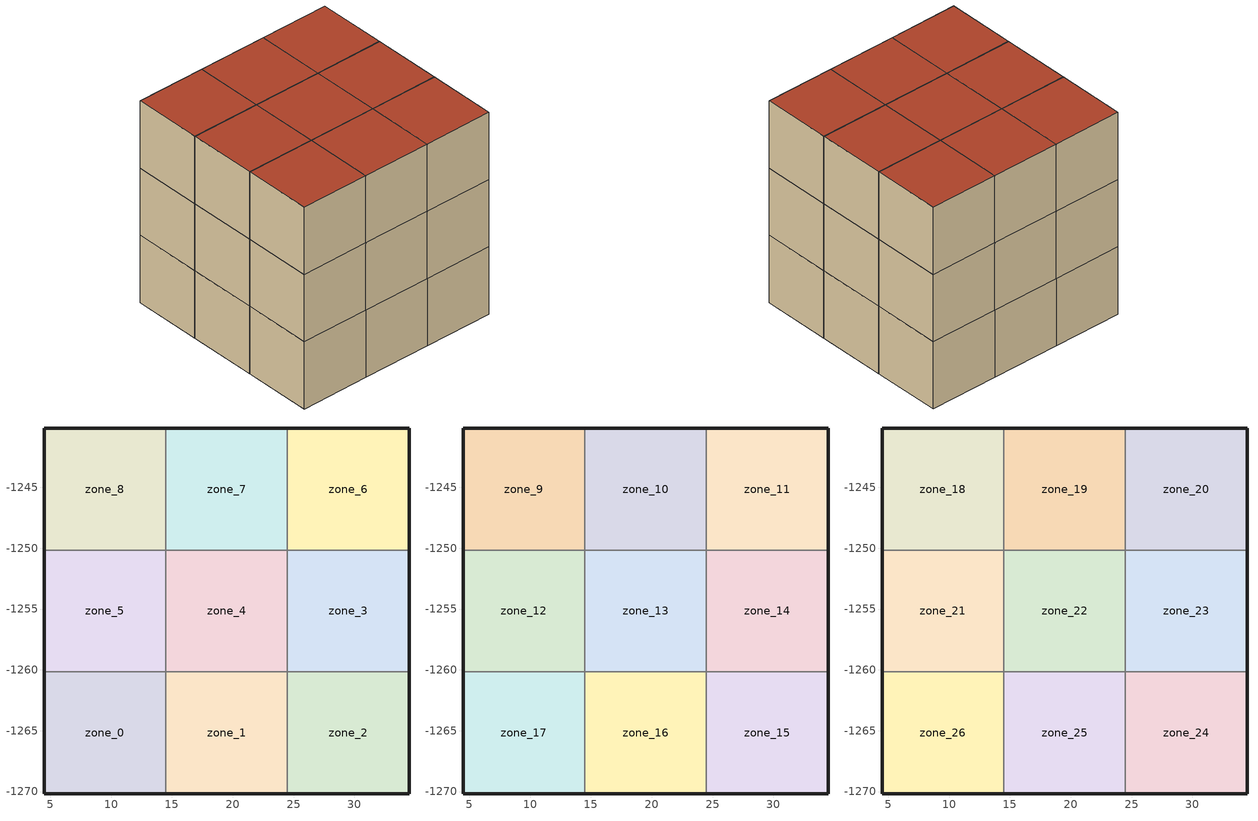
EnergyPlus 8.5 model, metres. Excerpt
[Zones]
zone_0
 floor ground (Interior Floor): 4.48,-1270.16 4.48,-1260.16 14.48,-1260.16 14.48,-1270.16 z0
 wall outside (Exterior Wall): 4.48,-1260.16 4.48,-1270.16 14.48,-1270.16 z0:10
 wall to zone_1 (Interior Wall): 14.48,-1270.16 14.48,-1260.16 z0:10
 wall to zone_5 (Interior Wall): 14.48,-1260.16 4.48,-1260.16 z0:10
zone_1
 floor ground (Interior Floor): 14.48,-1270.16 14.48,-1260.16 24.48,-1260.16 24.48,-1270.16 z0
 wall outside (Exterior Wall): 14.48,-1270.16 24.48,-1270.16 z0:10
 wall to zone_2 (Interior Wall): 24.48,-1270.16 24.48,-1260.16 z0:10
 wall to zone_4 (Interior Wall): 24.48,-1260.16 14.48,-1260.16 z0:10
zone_2
 floor ground (Interior Floor): 24.48,-1270.16 24.48,-1260.16 34.48,-1260.16 34.48,-1270.16 z0
 wall outside (Exterior Wall): 24.48,-1270.16 34.48,-1270.16 34.48,-1260.16 z0:10
 wall to zone_3 (Interior Wall): 34.48,-1260.16 24.48,-1260.16 z0:10
zone_3
 floor ground (Interior Floor): 24.48,-1260.16 24.48,-1250.16 34.48,-1250.16 34.48,-1260.16 z0
 wall outside (Exterior Wall): 34.48,-1260.16 34.48,-1250.16 z0:10
 wall to zone_6 (Interior Wall): 34.48,-1250.16 24.48,-1250.16 z0:10
 wall to zone_4 (Interior Wall): 24.48,-1250.16 24.48,-1260.16 z0:10
zone_4
 floor ground (Interior Floor): 14.48,-1260.16 14.48,-1250.16 24.48,-1250.16 24.48,-1260.16 z0
 wall to zone_7 (Interior Wall): 24.48,-1250.16 14.48,-1250.16 z0:10
 wall to zone_5 (Interior Wall): 14.48,-1250.16 14.48,-1260.16 z0:10
zone_5
 floor ground (Interior Floor): 4.48,-1260.16 4.48,-1250.16 14.48,-1250.16 14.48,-1260.16 z0
 wall outside (Exterior Wall): 4.48,-1250.16 4.48,-1260.16 z0:10
 wall to zone_8 (Interior Wall): 14.48,-1250.16 4.48,-1250.16 z0:10
zone_6
 floor ground (Interior Floor): 24.48,-1250.16 24.48,-1240.16 34.48,-1240.16 34.48,-1250.16 z0
 wall outside (Exterior Wall): 34.48,-1250.16 34.48,-1240.16 24.48,-1240.16 z0:10
 wall to zone_7 (Interior Wall): 24.48,-1240.16 24.48,-1250.16 z0:10
zone_7
 floor ground (Interior Floor): 14.48,-1250.16 14.48,-1240.16 24.48,-1240.16 24.48,-1250.16 z0
 wall outside (Exterior Wall): 24.48,-1240.16 14.48,-1240.16 z0:10
 wall to zone_8 (Interior Wall): 14.48,-1240.16 14.48,-1250.16 z0:10
zone_8
 floor ground (Interior Floor): 4.48,-1250.16 4.48,-1240.16 14.48,-1240.16 14.48,-1250.16 z0
 wall outside (Exterior Wall): 14.48,-1240.16 4.48,-1240.16 4.48,-1250.16 z0:10
zone_9
 floor to zone_8 (Interior Floor): 4.48,-1250.16 4.48,-1240.16 14.48,-1240.16 14.48,-1250.16 z10
 wall outside (Exterior Wall): 14.48,-1240.16 4.48,-1240.16 4.48,-1250.16 z10:20
 wall to zone_12 (Interior Wall): 4.48,-1250.16 14.48,-1250.16 z10:20
 wall to zone_10 (Interior Wall): 14.48,-1250.16 14.48,-1240.16 z10:20
zone_10
 floor to zone_7 (Interior Floor): 14.48,-1250.16 14.48,-1240.16 24.48,-1240.16 24.48,-1250.16 z10
 wall outside (Exterior Wall): 24.48,-1240.16 14.48,-1240.16 z10:20
 wall to zone_13 (Interior Wall): 14.48,-1250.16 24.48,-1250.16 z10:20
 wall to zone_11 (Interior Wall): 24.48,-1250.16 24.48,-1240.16 z10:20
zone_11
 floor to zone_6 (Interior Floor): 24.48,-1250.16 24.48,-1240.16 34.48,-1240.16 34.48,-1250.16 z10
 wall outside (Exterior Wall): 34.48,-1250.16 34.48,-1240.16 24.48,-1240.16 z10:20
 wall to zone_14 (Interior Wall): 24.48,-1250.16 34.48,-1250.16 z10:20
zone_12
 floor to zone_5 (Interior Floor): 4.48,-1260.16 4.48,-1250.16 14.48,-1250.16 14.48,-1260.16 z10
 wall outside (Exterior Wall): 4.48,-1250.16 4.48,-1260.16 z10:20
 wall to zone_17 (Interior Wall): 4.48,-1260.16 14.48,-1260.16 z10:20
 wall to zone_13 (Interior Wall): 14.48,-1260.16 14.48,-1250.16 z10:20
zone_13
 floor to zone_4 (Interior Floor): 14.48,-1260.16 14.48,-1250.16 24.48,-1250.16 24.48,-1260.16 z10
 wall to zone_16 (Interior Wall): 14.48,-1260.16 24.48,-1260.16 z10:20
 wall to zone_14 (Interior Wall): 24.48,-1260.16 24.48,-1250.16 z10:20
zone_14
 floor to zone_3 (Interior Floor): 24.48,-1260.16 24.48,-1250.16 34.48,-1250.16 34.48,-1260.16 z10
 wall outside (Exterior Wall): 34.48,-1260.16 34.48,-1250.16 z10:20
 wall to zone_15 (Interior Wall): 24.48,-1260.16 34.48,-1260.16 z10:20
zone_15
 floor to zone_2 (Interior Floor): 24.48,-1270.16 24.48,-1260.16 34.48,-1260.16 34.48,-1270.16 z10
 wall outside (Exterior Wall): 24.48,-1270.16 34.48,-1270.16 34.48,-1260.16 z10:20
 wall to zone_16 (Interior Wall): 24.48,-1260.16 24.48,-1270.16 z10:20
zone_16
 floor to zone_1 (Interior Floor): 14.48,-1270.16 14.48,-1260.16 24.48,-1260.16 24.48,-1270.16 z10
 wall outside (Exterior Wall): 14.48,-1270.16 24.48,-1270.16 z10:20
 wall to zone_17 (Interior Wall): 14.48,-1260.16 14.48,-1270.16 z10:20
zone_17
 floor to zone_0 (Interior Floor): 4.48,-1270.16 4.48,-1260.16 14.48,-1260.16 14.48,-1270.16 z10
 wall outside (Exterior Wall): 4.48,-1260.16 4.48,-1270.16 14.48,-1270.16 z10:20
zone_18
 floor to zone_9 (Interior Floor): 4.48,-1250.16 4.48,-1240.16 14.48,-1240.16 14.48,-1250.16 z20
 wall outside (Exterior Wall): 14.48,-1240.16 4.48,-1240.16 4.48,-1250.16 z20:30
 wall to zone_21 (Interior Wall): 4.48,-1250.16 14.48,-1250.16 z20:30
 wall to zone_19 (Interior Wall): 14.48,-1250.16 14.48,-1240.16 z20:30
 roof outside (Exterior Roof): 4.48,-1250.16 14.48,-1250.16 14.48,-1240.16 4.48,-1240.16 z30
zone_19
 floor to zone_10 (Interior Floor): 14.48,-1250.16 14.48,-1240.16 24.48,-1240.16 24.48,-1250.16 z20
 wall outside (Exterior Wall): 24.48,-1240.16 14.48,-1240.16 z20:30
 wall to zone_22 (Interior Wall): 14.48,-1250.16 24.48,-1250.16 z20:30
 wall to zone_20 (Interior Wall): 24.48,-1250.16 24.48,-1240.16 z20:30
 roof outside (Exterior Roof): 14.48,-1250.16 24.48,-1250.16 24.48,-1240.16 14.48,-1240.16 z30
zone_20
 floor to zone_11 (Interior Floor): 24.48,-1250.16 24.48,-1240.16 34.48,-1240.16 34.48,-1250.16 z20
 wall outside (Exterior Wall): 34.48,-1250.16 34.48,-1240.16 24.48,-1240.16 z20:30
 wall to zone_23 (Interior Wall): 24.48,-1250.16 34.48,-1250.16 z20:30
 roof outside (Exterior Roof): 24.48,-1250.16 34.48,-1250.16 34.48,-1240.16 24.48,-1240.16 z30
zone_21
 floor to zone_12 (Interior Floor): 4.48,-1260.16 4.48,-1250.16 14.48,-1250.16 14.48,-1260.16 z20
 wall outside (Exterior Wall): 4.48,-1250.16 4.48,-1260.16 z20:30
 wall to zone_26 (Interior Wall): 4.48,-1260.16 14.48,-1260.16 z20:30
 wall to zone_22 (Interior Wall): 14.48,-1260.16 14.48,-1250.16 z20:30
 roof outside (Exterior Roof): 4.48,-1260.16 14.48,-1260.16 14.48,-1250.16 4.48,-1250.16 z30
zone_22
 floor to zone_13 (Interior Floor): 14.48,-1260.16 14.48,-1250.16 24.48,-1250.16 24.48,-1260.16 z20
 wall to zone_25 (Interior Wall): 14.48,-1260.16 24.48,-1260.16 z20:30
 wall to zone_23 (Interior Wall): 24.48,-1260.16 24.48,-1250.16 z20:30
 roof outside (Exterior Roof): 14.48,-1260.16 24.48,-1260.16 24.48,-1250.16 14.48,-1250.16 z30
zone_23
 floor to zone_14 (Interior Floor): 24.48,-1260.16 24.48,-1250.16 34.48,-1250.16 34.48,-1260.16 z20
 wall outside (Exterior Wall): 34.48,-1260.16 34.48,-1250.16 z20:30
 wall to zone_24 (Interior Wall): 24.48,-1260.16 34.48,-1260.16 z20:30
 roof outside (Exterior Roof): 24.48,-1260.16 34.48,-1260.16 34.48,-1250.16 24.48,-1250.16 z30
zone_24
 floor to zone_15 (Interior Floor): 24.48,-1270.16 24.48,-1260.16 34.48,-1260.16 34.48,-1270.16 z20
 wall outside (Exterior Wall): 24.48,-1270.16 34.48,-1270.16 34.48,-1260.16 z20:30
 wall to zone_25 (Interior Wall): 24.48,-1260.16 24.48,-1270.16 z20:30
 roof outside (Exterior Roof): 24.48,-1270.16 34.48,-1270.16 34.48,-1260.16 24.48,-1260.16 z30
zone_25
 floor to zone_16 (Interior Floor): 14.48,-1270.16 14.48,-1260.16 24.48,-1260.16 24.48,-1270.16 z20
 wall outside (Exterior Wall): 14.48,-1270.16 24.48,-1270.16 z20:30
 wall to zone_26 (Interior Wall): 14.48,-1260.16 14.48,-1270.16 z20:30
 roof outside (Exterior Roof): 14.48,-1270.16 24.48,-1270.16 24.48,-1260.16 14.48,-1260.16 z30
zone_26
 floor to zone_17 (Interior Floor): 4.48,-1270.16 4.48,-1260.16 14.48,-1260.16 14.48,-1270.16 z20
 wall outside (Exterior Wall): 4.48,-1260.16 4.48,-1270.16 14.48,-1270.16 z20:30
 roof outside (Exterior Roof): 4.48,-1270.16 14.48,-1270.16 14.48,-1260.16 4.48,-1260.16 z30
[Building]
test2.idf: North Axis {deg}=0; Terrain=City; Solar Distribution=FullExteriorWithReflections
[Site:Location]
Zuerich-Kloten -: Latitude {deg}=47.479; Longitude {deg}=8.53; Time Zone {hr}=1; Elevation {m}=436
[Construction]
EXTERIOR WALL: M01 100mm brick, M15 200mm heavyweight concrete, I02 50mm insulation board, F04 Wall air space resistance, G01a 19mm gypsum board
INTERIOR WALL: G01a 19mm gypsum board, F04 Wall air space resistance, G01a 19mm gypsum board
INTERIOR FLOOR: F16 Acoustic tile, F05 Ceiling air space resistance, M11 100mm lightweight concrete
EXTERIOR ROOF: M11 100mm lightweight concrete, F05 Ceiling air space resistance, F16 Acoustic tile
[Material] Thermal Absorptance=0.9
Name | Roughness | Thickness {m} | Conductivity {W/m-K} | Density {kg/m3} | Specific Heat {J/kg-K} | Solar Absorptance | Visible Absorptance
M01 100MM BRICK | MediumRough | 0.1016 | 0.89 | 1920 | 790 | 0.7 | 0.7
M15 200MM HEAVYWEIGHT CONCRETE | MediumRough | 0.2032 | 1.95 | 2240 | 900 | 0.7 | 0.7
I02 50MM INSULATION BOARD | MediumRough | 0.0508 | 0.03 | 43 | 1210 | 0.7 | 0.7
G01A 19MM GYPSUM BOARD | MediumSmooth | 0.019 | 0.16 | 800 | 1090 | 0.4 | 0.4
F16 ACOUSTIC TILE | MediumSmooth | 0.0191 | 0.06 | 368 | 590 | 0.3 | 0.3
M11 100MM LIGHTWEIGHT CONCRETE | MediumRough | 0.1016 | 0.53 | 1280 | 840 | 0.5 | 0.5
[Material:AirGap]
Name | Thermal Resistance {m2-K/W}
F04 WALL AIR SPACE RESISTANCE | 0.15
F05 CEILING AIR SPACE RESISTANCE | 0.18
[ShadingProperty:Reflectance] Diffuse Solar Reflectance of Unglazed Part of Shading Surface=0.3; Diffuse Visible Reflectance of Unglazed Part of Shading Surface=0.3
Name | Shading Surface
 | shdSrf_0_0_21aa6749-1f43-4bac-9f28-92127f08c6d9_0
 | shdSrf_0_1_f20ebb41-89db-41aa-ae87-73355060fea8_0
 | shdSrf_0_2_4345cc6a-b5fd-47fb-b95a-b3f5669bc74f_0
 | shdSrf_0_3_25cf418b-b8fe-4e67-9e6c-0ee5b81d39a8_0
 | shdSrf_0_4_7cc84bab-a061-4361-8551-df5ef61c18ea_0
 | shdSrf_0_5_5bdc8cae-2ec2-419d-b5c8-fac9c8d34c54_0
 | shdSrf_0_6_144d50f4-27f4-4c67-a9d4-fc88228b9b3d_0
 | shdSrf_1_0_f282fc7b-f45f-43df-9029-4ad7877a4ba3_0
 | shdSrf_1_1_41cd37a3-d0cd-4a56-a442-16f8d813e287_0
 | shdSrf_1_2_37a6b6aa-b891-4ee5-8cfc-aea00322f469_0
 | shdSrf_1_3_aa4ab614-60c0-446f-b808-ca84f93cd2b8_0
 | shdSrf_1_4_0267a9f5-008c-4b2a-b24d-e16448c1aeee_0
 | shdSrf_1_5_922271fb-33c6-4e63-8761-bf09a8f87e43_0
 | shdSrf_2_0_69ec69b0-337d-4def-843f-9fd9731069d7_0
 | shdSrf_2_1_3c4d0b11-4c6d-4c6a-a3f8-528c2a359927_0
 | shdSrf_2_2_48f55c79-3507-4110-b399-c646d07bded7_0
 | shdSrf_2_3_8ae82ba0-c348-4555-87e3-89f35ecaa5c8_0
 | shdSrf_2_4_acf0747b-646d-4713-ae58-b31b3199be59_0
 | shdSrf_2_5_32a83310-2f02-44eb-b9e5-c3fae5dda568_0
 | shdSrf_3_0_d47a67c4-570f-4624-bad0-35b7492a9876_0
 | shdSrf_3_1_3b3269b0-e041-40ac-9ae1-9bfd14057305_0
 | shdSrf_3_2_5d774172-83e8-4fb1-907f-bd9d0d75076c_0
 | shdSrf_3_3_3c85909c-7c80-4c75-bfa6-307e8f1cc866_0
 | shdSrf_3_4_98dc74bc-a0e6-4d9f-9ebd-72caac2dd045_0
 | shdSrf_3_5_4375aaa4-48ed-4820-814f-176039854a5c_0
 | shdSrf_4_0_e848e950-de3f-4675-aba4-58dec41b1de4_0
 | shdSrf_4_1_bc82e82e-13d4-4e08-acdb-e39eda134465_0
 | shdSrf_4_2_ac2291fa-65e0-4f8a-bc55-0343d39f76f1_0
 | shdSrf_4_3_f1cf2cc2-6a65-4849-b913-006b13aa38c5_0
 | shdSrf_4_4_f4a2fc21-e2fb-4a17-b0cb-8d187ae5b1f7_0
 | shdSrf_4_5_4168c8a4-fadf-4fff-a393-99e8b06b59bb_0
 | shdSrf_4_6_72f0c56d-d1a9-449b-955a-252b249c35d3_0
 | shdSrf_4_7_a872107e-9189-497e-b3ce-ff0b6e502052_0
 | shdSrf_4_8_49a91838-7571-4c0d-bf7f-c43364db09ac_0
 | shdSrf_4_9_2f48f8fa-9ae0-4ec7-8933-9e507a61e188_0
 | shdSrf_5_0_9e9a994f-ce6e-4da0-8193-a2bcf1a681b0_0
 | shdSrf_5_1_98351b5a-fbc0-47ab-9ec1-aaa1314d9fe7_0
 | shdSrf_5_2_0051cbf4-ede3-4526-aabd-cdfee344cb95_0
 | shdSrf_5_3_673f5847-9263-429a-8564-7b6c9780bb6c_0
 | shdSrf_5_4_66ad07d4-9bf6-4a9a-9dd2-1351e45a4bb9_0
 | shdSrf_5_5_5ca47356-9d77-4bc6-9c4c-070e62156697_0
 | shdSrf_6_0_148df1f9-b03f-41dc-b383-637fb961f290_0
 | shdSrf_6_1_df53780f-1cc0-4c84-8d3d-d16ff71fb77d_0
 | shdSrf_6_2_5539d4f7-a4c3-4846-9f38-fb17c9df2d6e_0
 | shdSrf_6_3_cdf5aa94-0866-4599-871c-2becb7350f97_0
 | shdSrf_6_4_9a189101-88d4-47e1-9645-f15a597fb552_0
 | shdSrf_6_5_f180d081-7481-45cd-95ad-9787b9b1dd47_0
 | shdSrf_7_0_a269d132-4cd5-4682-b8cd-55944872355e_0
 | shdSrf_7_1_7157e5aa-4350-48b5-a72f-4d69f8816a8b_0
 | shdSrf_7_2_d023a6c0-b6be-4585-8045-5ab02fee4525_0
 | shdSrf_7_3_63d98541-5afb-4a64-a08b-714db6ae987f_0
 | shdSrf_7_4_25675c26-d533-4feb-b176-be541c5d6a3c_0
 | shdSrf_7_5_c78deefc-c745-4cab-b68f-fa0f2c416184_0
 | shdSrf_8_0_dfe58535-d072-474e-9557-c01a69f18735_0
 | shdSrf_8_1_a0e3487b-5c87-4048-87ea-9c8ced29c4ce_0
 | shdSrf_8_2_9b9d4ccd-0398-4900-801b-0b3451a356f7_0
 | shdSrf_8_3_67bba1b7-b564-4438-8a33-b52f64cdc6ca_0
 | shdSrf_8_4_649cc63d-9cea-467e-9d8d-47bf79b457ac_0
 | shdSrf_8_5_0dc43137-10b9-40c5-bd05-266e3b89c985_0
 | shdSrf_9_0_8d26d286-19bf-44e1-b651-f75adbbc1f71_0
 | shdSrf_9_1_b972cea2-dc2a-42c3-9e6c-5103885c7229_0
 | shdSrf_9_2_48bebe98-bfeb-4d04-8bfc-eb3b27c35287_0
 | shdSrf_9_3_2fe998db-9f2d-40ea-a863-5e66930ae885_0
 | shdSrf_9_4_034f9f32-7dfd-4000-9dca-cbeced996964_0
 | shdSrf_9_5_a7924afc-56d5-4934-b73d-39e66e22c5c8_0
 | shdSrf_9_6_34aa0517-ecc0-4a43-b856-4ff5b19363b7_0
 | shdSrf_9_7_772b0c0b-10ea-4f7c-8363-1b04cf0c0cac_0
 | shdSrf_10_0_b1ff1444-2e96-4811-a1a8-fd5bfd5031a4_0
 | shdSrf_10_1_ee5b8905-157d-44c1-b89b-f05e2ba103bd_0
 | shdSrf_10_2_c0b04874-8169-400e-ba74-40546868ba98_0
 | shdSrf_10_3_43e823f9-d21c-4fab-8d6e-eb53da5df69b_0
 | shdSrf_10_4_11b78206-52b1-414a-9acd-05bf91c07085_0
 | shdSrf_10_5_b628467a-9ac5-4cba-9cba-d15d5203ded8_0
 | shdSrf_11_0_62eb008a-c982-4f6a-a117-39df78cac67f_0
 | shdSrf_11_1_5fac8b6e-5901-4044-b725-43906c82f5b2_0
 | shdSrf_11_2_9fd303be-57b2-45bd-bdbc-61be9569d0c2_0
 | shdSrf_11_3_3df5d7c1-3dd0-434f-81fd-3f1187ae0cf5_0
 | shdSrf_11_4_a79d1c91-ae41-4113-8931-a0b0f2942438_0
 | shdSrf_11_5_e65760ab-04dd-4cf1-80ad-fce243f1477a_0
 | shdSrf_11_6_b7c16bcc-1a02-4459-bd60-a25f642c0ed1_0
 | shdSrf_11_7_132e7767-7ca3-4758-9ea7-5a211e746149_0
 | shdSrf_11_8_c1161017-0b52-4b9a-9ba3-9b8c9cecf889_0
 | shdSrf_11_9_7e9c7396-0343-43f4-baf5-77c509317ca4_0
 | shdSrf_12_0_37c151db-a944-4de2-bca3-a0881ea037fc_0
 | shdSrf_12_1_f4d81109-9c94-4680-baae-b84f72370a2c_0
 | shdSrf_12_2_7a1e6644-1bdf-4061-bfef-ffa6c16d95bc_0
 | shdSrf_12_3_f5942d96-23bb-4d67-93e7-238bbb14e93e_0
 | shdSrf_12_4_76458b12-c766-482f-adab-734bf04faf9f_0
 | shdSrf_12_5_3375b100-7967-4e6a-b578-b0253f13a690_0
 | shdSrf_13_0_ed36ec44-39af-424d-a8a3-e6a7bbf736a9_0
 | shdSrf_13_1_6b4134d5-f8de-40d6-ab8d-56a0871d7b05_0
 | shdSrf_13_2_b3104bfd-24a1-4de4-af63-87b102076aed_0
 | shdSrf_13_3_0b5d5791-9b09-4823-9568-a361badc5c64_0
 | shdSrf_13_4_89a28b8c-78c7-440a-b8ea-0c093da561b6_0
 | shdSrf_13_5_a422af47-faf2-4fc6-a8e0-823ef57b697d_0
 | shdSrf_14_0_e49194b8-a137-4958-b97f-1cb128116f02_0
 | shdSrf_14_1_fac6d41e-5057-4a47-95f7-41d32ffc6a61_0
 | shdSrf_14_2_07cfab4f-a28c-46d9-acca-bc2c22c76d0e_0
 | shdSrf_14_3_cb183054-00a1-4d52-a7ba-ead250e6fef5_0
 | shdSrf_14_4_fb6b57aa-b792-49b7-a3e7-015e245dc8b2_0
 | shdSrf_14_5_1353b90f-7845-4c33-b4e0-f36e530dced5_0
 | shdSrf_14_6_a8c3735d-4d6c-4a1a-8f28-dfbbc9bf359e_0
 | shdSrf_14_7_271a2a67-9b89-4c16-9d24-02caf6556195_0
 | shdSrf_14_8_9f65da36-03a1-4acc-9ded-0e8613bd0f8b_0
 | shdSrf_14_9_aab353bc-7ef9-44ee-9141-73e4b7f36eb7_0
 | shdSrf_15_0_0e511e75-c91e-45ef-b058-e885808a28ff_0
 | shdSrf_15_1_4a10549e-a7be-48bd-9eb3-bd6d0e5e8c6e_0
 | shdSrf_15_2_65012722-6288-4f81-8502-44a0a071b3cc_0
 | shdSrf_15_3_3b005b36-18e9-4029-be93-0446a255f3d7_0
 | shdSrf_15_4_944190bc-8cbd-48aa-b624-bb295b91827f_0
 | shdSrf_15_5_a2a29946-e28c-409e-92d6-6246adf3ac6c_0
 | shdSrf_15_6_266da7d7-4c33-4193-a2da-098d389c8348_0
 | shdSrf_15_7_bbd181db-78e0-4b6b-a4e4-c0fd77c22fda_0
 | shdSrf_15_8_b6ee54e8-2863-429d-8c12-7969059fbfb0_0
[Zone]
zone_0; zone_1; zone_2; zone_3; zone_4; zone_5; zone_6; zone_7; zone_8; zone_9; zone_10; zone_11; zone_12; zone_13; zone_14; zone_15; zone_16; zone_17; zone_18; zone_19; zone_20; zone_21; zone_22; zone_23; zone_24; zone_25; zone_26: 0, 0, 0, 1
